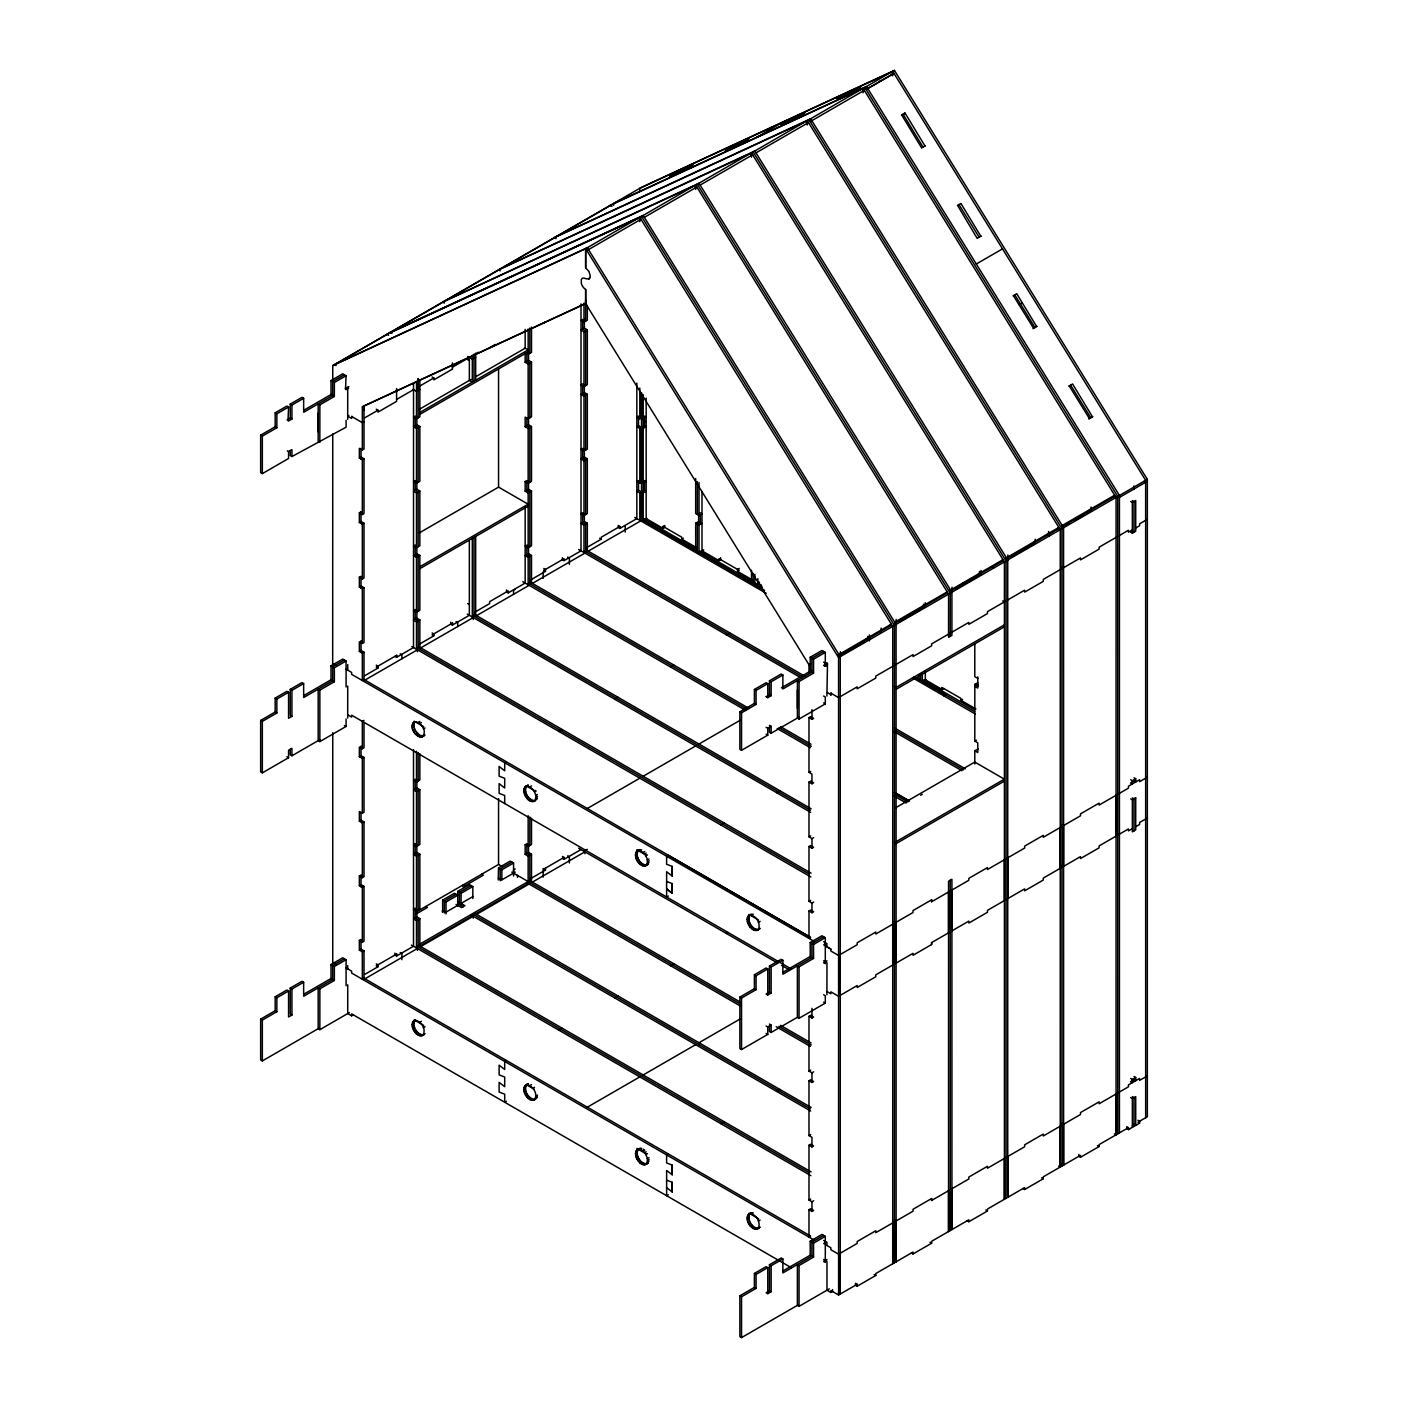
<?xml version="1.0" encoding="UTF-8"?>
<svg xmlns="http://www.w3.org/2000/svg" width="1408" height="1408" viewBox="0 0 1408 1408"><rect width="100%" height="100%" fill="white"/><g stroke="black" fill="none" stroke-linecap="round" stroke-linejoin="round"><path stroke-width="1.5" d="M318.173 431.816L318.173 403.885L319.845 404.853L334.347 396.475L334.347 382.518L346.086 375.742L345.523 389.382M332.746 380.336L332.746 365.605L641.52 187.334L894.432 70.4L1147.344 479.371L1147.344 1116.755L1139.618 1121.208L1137.946 1120.24M362.331 653.136L362.331 680.522L364.003 679.571L364.003 652.168L362.331 653.136L359.357 651.411L359.357 641.749L362.331 643.456L364.003 642.488L364.003 587.699L362.331 588.667L359.357 586.942L359.357 577.28L362.331 578.987L364.003 578.019L364.003 523.23L362.331 524.198L359.357 522.474L359.357 512.811L362.331 514.518L364.003 513.55L364.003 458.762L362.331 459.73L359.357 458.005L359.357 448.342L362.331 450.05L364.003 449.082L364.003 405.891L585.394 303.53M418.158 417.824L418.158 378.576L418.194 390.403M419.848 379.579L419.848 416.856L416.486 418.792L413.512 417.067L415.184 416.099M474.003 381.181L474.021 354.235M475.675 380.213L475.675 353.267M498.555 864.23L498.555 798.67M513.55 873.136L513.55 869.898L515.222 868.947M531.502 327.096L531.502 352.387L528.158 354.323L525.166 352.598L525.166 362.278L528.158 363.986L531.502 362.067L531.502 416.856L528.158 418.792L525.166 417.067L525.166 426.747L528.158 428.454L531.502 426.536L531.502 481.325L528.158 483.261L525.166 481.536L525.166 491.216L528.158 492.923L531.502 490.987L531.502 545.794L528.158 547.73L525.166 546.005M808.984 672.619L808.984 664.734L585.658 303.6L585.658 300.062M362.331 450.05L362.331 406.859L585.658 303.6L585.658 289.432A6.582 3.802 60 0 1 581.328 283.536L581.328 279.576A6.582 3.802 60 0 1 585.658 278.678L588.949 279.013L590.304 276.003L588.949 271.41L585.658 267.942L585.658 248.67L638.686 217.923L639.795 220M585.658 267.942L585.658 248.67L332.746 365.605M587.33 305.395L587.33 320.162L583.986 322.098L581.011 320.373L582.683 319.405L582.683 329.067L585.658 330.792L585.658 385.598M641.52 392.603L641.52 519.341L641.52 491.955M757.838 578.688L757.838 583.07L761.587 585.235M797.386 708.488L797.386 680.557L799.058 681.525L813.56 673.147L813.56 659.19L825.299 652.414L825.299 666.389L824.173 665.738M838.57 1293.072L840.242 1294.04L840.242 1253.226M840.242 995.35L840.242 954.518M857.173 1286.208L857.173 1284.272L855.501 1283.304L855.501 1285.24L857.173 1286.208L875.794 1275.454L875.794 1273.518L913.018 1252.029L913.018 1253.965L931.621 1243.229L931.621 1241.293L968.845 1219.803L968.845 1221.739L987.448 1210.986L987.448 1209.05L1024.672 1187.56L1024.672 1189.496L1043.275 1178.76L1043.275 1176.824L1080.499 1155.334L1080.499 1157.27L1099.12 1146.517L1099.12 1144.598L1128.459 1127.65L1128.459 1129.586L1126.77 1128.618L1126.77 1126.682L1128.459 1127.65M892.725 1222.918L892.725 1263.75L892.742 626.349L639.83 217.378L386.918 334.312L388.59 335.28M892.725 965.043L892.725 924.211M1147.344 1075.923L1139.618 1080.376L1139.618 1078.44L1128.459 1084.882L1128.459 1086.818L1099.12 1103.766L1099.12 1101.83L1080.499 1112.566L1080.499 1114.502L1043.275 1135.992L1043.275 1134.056L1024.672 1144.81L1024.672 1146.746L987.448 1168.235L987.448 1166.299L968.845 1177.035L968.845 1178.971L931.621 1200.461L931.621 1198.525L913.018 1209.278L913.018 1211.214L875.794 1232.686L875.794 1230.768L857.173 1241.504L857.173 1243.44L838.605 1254.176L830.843 1249.723L830.878 1247.77L825.299 1244.549M826.901 991.496L830.878 993.766L830.878 991.83L838.605 996.301L857.173 985.565L857.173 987.501L875.794 976.765L875.794 974.829L913.018 953.339L913.018 955.275L931.621 944.522L931.621 942.586L968.845 921.096L968.845 923.032L987.448 912.296L987.448 910.36L1024.672 888.87L1024.672 890.806L1043.275 880.053L1043.275 878.117L1080.499 856.627L1080.499 858.563L1099.12 847.827L1099.12 845.891L1128.459 828.942L1128.459 830.878L1132.366 828.626M1147.344 777.216L1139.618 781.669L1139.618 779.733L1128.459 786.192L1128.459 788.128L1099.12 805.059L1099.12 803.123L1080.499 813.877L1080.499 815.795L1043.275 837.285L1043.275 835.366L1024.672 846.102L1024.672 848.038L987.448 869.528L987.448 867.592L968.845 878.328L968.845 880.264L931.621 901.754L931.621 899.818L913.018 910.571L913.018 912.507L875.794 933.997L875.794 932.061L857.173 942.797L857.173 944.733L838.605 955.469L830.843 951.016L830.878 949.08L825.299 945.859M948.552 1190.675L948.552 1231.507L948.552 881.232L951.914 879.296L951.931 1229.571L951.914 1188.757M948.552 932.818L948.552 891.986M951.914 930.882L951.914 890.05M1004.379 1199.282L1004.379 1158.45M1004.379 900.574L1004.379 859.742M1007.741 1156.514L1007.741 1197.346L1007.741 559.962L754.829 150.99L500.245 268.893M1007.741 857.806L1007.741 898.638L1006.069 899.606M1058.552 1166.088L1060.224 1167.038L1060.224 1126.224M1060.224 868.349L1060.224 827.517M1061.896 867.381L1063.568 866.413L1063.568 825.581L1061.896 824.613M1078.827 1154.366L1078.827 1156.302L1080.499 1157.27M1114.379 1133.845L1116.051 1134.813L1116.051 1093.981M1116.051 836.106L1116.051 795.274M1134.038 489.509L1134.038 485.954M412.122 725.93C413.741 715.968 425.55 726.686 424.213 732.917C422.594 742.861 410.784 732.16 412.122 725.93L413.794 724.962L414.603 721.934L412.931 722.902M421.186 1035.918L424.125 1034.563C416.539 1040.125 406.947 1023.528 415.571 1019.744L412.931 1021.61M422.858 1034.95C416.733 1034.299 412.104 1026.274 414.603 1020.642M532.858 801.68L535.779 800.325C527.683 806.238 517.915 787.389 528.475 785.118L525.554 786.474M534.53 800.712C528.229 800.166 522.614 790.557 527.226 785.506M534.107 801.293C538.718 796.242 533.104 786.632 526.803 786.086M532.858 1100.387L535.779 1099.032C527.683 1104.946 517.915 1086.078 528.475 1083.826L525.554 1085.181M534.53 1099.419C528.229 1098.874 522.614 1089.264 527.226 1084.213M534.107 1100C538.718 1094.949 533.104 1085.339 526.803 1084.794M645.762 865.762L648.402 863.896C640.658 872.397 628.901 852.051 640.147 849.587L637.208 850.942M647.434 864.794C640.57 866.448 634.022 855.096 638.88 849.974M646.73 864.864C649.229 859.232 644.6 851.206 638.458 850.555M645.762 1164.469L648.402 1162.603C639.901 1171.808 628.373 1148.013 641.59 1148.435L637.208 1149.65M647.434 1163.501C640.57 1165.138 634.022 1153.803 638.88 1148.682M646.73 1163.571C649.123 1158.221 645.11 1151.41 639.918 1149.403M757.451 930.213L760.091 928.347C752.858 936.373 741.4 918.491 750.57 914.426L747.947 916.291M759.123 929.245C752.453 930.706 746.926 921.043 749.619 915.323M757.451 1228.92L760.091 1227.054C752.858 1235.08 741.4 1217.181 750.57 1213.133L747.947 1214.981M759.123 1227.952C752.453 1229.413 746.926 1219.75 749.619 1214.03M422.435 1035.531C427.293 1030.41 420.746 1019.058 413.882 1020.712M536.747 799.427L537.346 798.107L535.674 799.058M536.747 1098.134L537.346 1096.797L535.674 1097.765M758.419 929.315C761.094 923.595 755.586 913.933 748.898 915.394M758.419 1228.022C761.094 1222.302 755.586 1212.622 748.898 1214.101M588.949 279.013L589.987 277.781M639.883 220.053L640.992 219.261L587.294 250.325L586.168 248.23M807.365 123.341L808.491 122.566L755.99 152.874M809.494 119.293L810.621 121.387L811.818 120.63M863.192 91.115L864.318 90.323L810.621 121.387M867.75 88.528L866.624 89.32L893.974 73.392L866.378 89.179M901.454 115.28L905.045 113.098L925.003 146.01M903.126 114.312L923.05 147.171M903.918 113.89L905.098 113.15L901.754 115.086L921.642 147.946M958.971 204.6L979.158 237.248M960.643 203.632L957.51 205.304L977.205 238.41M980.83 236.28L960.872 203.386M1013.126 295.838L1016.752 293.709L1036.658 326.568M1014.798 294.87L1034.986 327.536M1033.032 328.698L1036.957 326.357M1068.954 386.126L1072.579 383.997L1092.485 416.838M1070.626 385.158L1090.813 417.806M1088.859 418.968L1092.784 416.645M890.243 624.906L891.37 624.114L837.742 655.23M946.07 592.68L947.197 591.888L894.696 622.195M950.523 589.97L949.397 590.762L1003.024 559.645L1001.915 560.437M1057.742 528.211L1058.851 527.419L1005.242 558.518M1113.57 495.968L1114.696 495.194L1062.178 525.501M1118.304 496.285L1119.43 495.493L866.518 86.522L613.589 203.456L613.589 205.392M1144.546 481.131L1145.654 480.339L892.742 71.368L639.83 188.302L639.83 190.238M347.688 416.134L351.63 418.422L351.912 416.31M335.808 363.986L388.309 333.678M391.635 331.76L444.136 301.453M447.462 299.534L499.963 269.21M503.29 267.291L555.808 236.984M559.134 235.066L611.635 204.741M739.869 143.563L743.213 141.627M288.57 407.018L276.848 413.776L276.848 427.75L275.176 426.782L275.176 412.808L286.898 406.05L288.57 407.018L288.024 420.658M303.653 398.306L291.931 405.082L291.931 419.038L290.242 418.07L290.242 404.114L301.981 397.338L303.653 398.306L303.653 412.28L333.256 395.173M334.347 396.475L331.003 394.539L331.003 380.582L342.725 373.806L346.086 375.742M344.397 374.774L332.675 381.55L332.675 395.507M756.73 137.28L782.971 122.126M858 90.904L857.155 89.338L860.499 87.402M857.19 89.338L860.534 87.402L836.95 98.666L858.827 88.37M290.242 450.419L290.242 455.576L291.931 456.544L291.931 449.662L288.57 451.598L288.57 458.48L262.328 473.634L260.656 472.666L260.656 435.16L275.757 426.448M287.074 419.901L290.858 417.736M303.794 410.256L332.358 393.765M863.157 92.734L863.157 88.458L891.493 71.949L892.619 74.043M894.432 70.4L892.742 71.368L892.742 75.768L891.07 74.8M260.656 435.16L262.328 436.128L276.848 427.75M288.57 420.974L291.931 419.038M345.242 388.256L348.322 387.13M348.85 386.725L347.723 387.358L347.688 419.355M879.454 81.435L881.126 80.467M346.086 389.717L348.586 388.256M644.318 217.342L696.819 187.018L695.71 187.81L694.514 185.68L639.83 217.378L639.83 221.672M700.146 185.099L752.664 154.792L751.538 155.584L750.341 153.454L695.675 185.152L442.763 302.086L444.435 303.054M362.331 406.859L364.003 405.891L364.003 409.851M347.723 416.152L348.85 415.518M291.931 456.544L346.086 427.205L346.086 420.341M364.795 417.806L377.995 410.186L377.96 412.122L396.598 401.368L396.598 388.608M396.581 399.45L413.53 389.664M418.739 386.654L433.822 377.942L432.115 376.992M452.408 367.224L469.374 357.421L469.339 380.424L472.314 382.149L472.349 355.203M474.584 354.411L478.35 352.246M452.426 369.142L433.805 379.896L433.822 377.942M489.632 347.67L495.229 344.432M364.003 421.696L362.331 422.664L351.63 416.486M419.848 389.453L416.486 391.389L412.931 389.33M475.675 357.227L472.349 359.146L467.667 356.47M543.118 323.277L544.79 322.309M418.757 409.64L471.011 379.474M475.763 376.728L525.166 348.198L525.166 329.384M528.158 351.859L419.848 414.392L419.848 412.456L528.158 349.923L524.462 347.776M359.357 458.005L361.029 457.037L364.003 458.762M416.856 417.067L416.856 424.811L413.512 426.747L416.486 428.454L416.486 483.261L413.512 481.536L415.184 480.568L415.184 490.248L418.158 491.955L418.158 546.762M525.166 362.278L528.528 360.342L531.502 362.067M416.486 428.454L419.848 426.518L416.856 424.811M587.33 329.824L584.355 328.099L581.011 330.035L583.986 331.76L587.33 329.824L587.33 384.63L583.986 386.566L581.011 384.842L582.683 383.874M921.87 147.682L925.285 145.798M359.357 512.811L361.029 511.843M416.486 483.261L419.848 481.325L419.848 426.518M359.357 522.474L361.029 521.506L364.003 523.23M416.856 489.28L413.512 491.216L416.486 492.923L419.848 490.987L416.856 489.28L416.856 481.536M525.166 426.747L528.528 424.811L531.502 426.536M587.33 394.293L584.355 392.568L581.011 394.504L583.986 396.229L587.33 394.293L587.33 449.099L583.986 451.018L581.011 449.31L582.683 448.342M418.757 533.21L498.555 487.133L528.158 504.205L419.848 566.738M359.357 577.28L361.029 576.312L361.029 588.245M525.166 481.536L526.856 480.568L526.856 490.248L529.83 491.955L529.83 546.762M418.158 611.23L418.158 556.424L415.184 554.717L415.184 545.037L413.512 546.005L416.486 547.73L419.848 545.794L419.848 490.987M638.51 425.779L638.51 416.099L636.838 417.067L639.813 418.792L641.485 417.824L643.192 418.774L646.166 417.05L644.494 416.099L644.494 425.762L646.166 426.73L643.192 428.454L638.51 425.779L636.838 426.747L639.813 428.454L644.494 425.762M359.357 586.942L361.029 585.974L364.003 587.699M416.856 553.749L413.512 555.685L416.486 557.392L419.848 555.456L416.856 553.749L416.856 547.941M525.166 491.216L528.528 489.28L531.502 490.987M587.33 458.762L584.355 457.037L581.011 458.973L583.986 460.698L587.33 458.762L587.33 513.568L583.986 515.486L581.011 513.779L582.683 512.811L582.683 522.474L585.658 524.198L585.658 551.602M977.715 237.97L981.112 236.086M419.848 568.674L528.158 506.141M976.272 264.018L1002.514 248.864M418.158 648.296L418.158 620.893L415.184 619.186L415.184 609.506L413.512 610.474L416.486 612.198L419.848 610.262L419.848 555.456M638.51 490.248L638.51 480.568L636.838 481.536L639.813 483.261L641.485 482.293L643.192 483.243L646.166 481.518L644.494 480.55L644.494 490.23L646.166 491.198L643.192 492.923L638.51 490.248L636.838 491.216L639.813 492.923L644.494 490.23M290.242 749.25L290.242 754.811L291.931 755.779L291.931 748.37L288.57 750.306L288.57 757.715L262.328 772.869L260.656 771.901L260.656 720.438L275.176 712.043L275.176 698.086L286.898 691.31L288.57 692.278L288.57 718.274L291.931 716.355L291.931 690.342L303.653 683.584L303.653 697.541L332.675 680.786L332.746 433.981M291.931 716.355L290.242 715.387L290.242 689.374L301.981 682.616L303.653 683.584M346.086 719.03L346.086 726.44L319.845 741.594L318.173 740.626L318.173 689.163L319.845 690.131L334.347 681.754L331.003 679.818L331.003 665.843L342.725 659.085L346.086 661.021L346.086 687.016M275.176 698.086L276.848 699.054L288.57 692.278M332.675 666.811L344.397 660.053M359.357 651.411L361.029 650.443L364.003 652.168M334.347 681.754L334.347 667.779L346.086 661.021M416.486 621.861L419.848 619.925L416.856 618.218L413.512 620.154L416.486 621.861L416.486 649.264L419.848 647.328L419.848 619.925M528.158 557.392L531.502 555.456L531.502 582.859L528.158 584.795L528.158 557.392L525.166 555.685L528.528 553.749L531.502 555.456M583.986 525.166L587.33 523.23L587.33 550.634L583.986 552.57L583.986 525.166L581.011 523.442L584.355 521.506L587.33 523.23M303.794 695.534L331.003 679.818M260.656 720.438L262.328 721.389L276.848 713.011L276.848 699.054M396.845 655.23L376.235 667.146L377.96 668.061L377.96 666.125L376.288 665.157M452.672 623.005L432.062 634.902L433.805 635.835L433.805 633.899L432.115 632.931M543.717 570.434L564.062 558.694L564.062 560.613L562.39 559.662L562.39 557.726M619.907 526.451L618.218 525.483L618.218 527.419L619.907 528.387L619.907 526.451L601.286 537.205L601.286 539.141L586.238 547.818M364.795 675.664L377.96 668.061M394.909 656.357L396.581 657.325L413.512 647.539L413.53 383.205M418.739 644.53L433.805 635.835M450.736 622.195L450.736 624.114L452.408 625.082L469.339 615.314L469.339 541.042M474.584 612.286L489.632 603.592L489.632 601.674L508.235 590.92L508.235 592.856L506.563 591.888L506.563 589.952M508.235 592.856L525.166 583.07L525.166 506.616M530.411 580.061L545.459 571.366L545.459 569.43L543.787 568.462M564.062 560.613L581.011 550.845L581.011 303.899M619.907 528.387L636.838 518.619L636.838 383.117M515.222 589.371L513.55 590.339L513.55 594.44M643.192 518.373L639.813 520.326L639.813 492.923M364.936 680.099L417.419 649.81L417.419 651.728M420.763 647.874L473.246 617.566L473.246 619.502M476.608 615.63L529.091 585.341M532.435 583.405L584.918 553.098M588.262 551.162L640.746 520.872M646.765 518.25L643.192 520.309L643.192 492.923M1019.022 304.726L1022.366 302.79M663.098 528.37L663.098 526.434L664.787 525.466L664.787 527.402L663.098 528.37L646.166 518.602L646.166 398.112M695.675 478.474L695.675 513.55L699.019 515.486L701.994 513.762L700.322 512.794M291.931 755.779L320.038 739.552M695.675 523.213L698.65 521.488L701.994 523.424L699.019 525.149L695.675 523.213L695.675 550.616M364.003 720.386L362.331 721.354L362.331 748.757L364.003 747.789L364.003 722.498M663.098 526.434L681.718 537.187L681.718 539.123L683.39 538.155M703.683 549.859L699.019 552.552L699.019 525.149M412.333 724.24L414.005 723.272M418.158 722.427L419.848 721.459M362.331 748.757L359.357 747.032L359.357 756.712L361.029 755.744L364.003 757.469L364.003 812.258L362.331 813.226L359.357 811.501L359.357 821.181L362.331 822.906L364.003 821.938L364.003 876.726L362.331 877.694L359.357 875.97L359.357 885.65L362.331 887.357L364.003 886.406L364.003 941.195L362.331 942.163L359.357 940.438L359.357 950.118L362.331 951.826L364.003 950.858L364.003 978.261L362.331 979.229L362.331 951.826M412.333 727.848L414.005 726.88L413.794 724.962M419.725 723.571L421.414 722.603M359.357 756.712L362.331 758.437L364.003 757.469M412.931 729.89L414.603 728.922L414.005 726.88M413.882 731.896L415.571 730.928L419.848 735.434L424.125 735.856L422.435 736.824M415.149 733.726L416.821 732.758M423.403 728.957L425.075 727.989M701.994 491.674L701.994 550.827L718.942 560.613L720.614 559.645L720.614 557.709M416.61 735.258L418.282 734.29M418.158 736.402L419.848 735.434M419.725 737.07L421.414 736.102M421.186 737.211L422.858 736.243M423.403 735.926L425.075 734.976M739.218 568.445L737.546 569.413L737.546 571.349L752.594 580.043M737.546 571.349L739.218 570.381L718.942 558.677L718.942 560.613M415.184 779.275L413.512 780.243L416.486 781.968L419.848 780.032L419.848 753.72M759.51 582.102L754.846 584.778L754.846 574.235M359.357 821.181L361.029 820.213L364.003 821.938M416.856 787.97L413.512 789.906L416.486 791.63L419.848 789.694L416.856 787.97L416.856 780.243M506.387 761.763L504.698 762.731L504.698 770.792L499.118 766.48L499.118 776.16L504.698 778.307L504.698 787.97L499.118 783.675L499.118 793.355L504.698 795.502L504.698 803.563M558.853 731.456L562.214 729.52M614.698 699.23L618.042 697.294M670.525 666.987L673.869 665.051M726.352 634.762L729.696 632.826M359.357 875.97L361.029 875.002L361.029 886.952M418.158 909.938L418.158 855.131L415.184 853.406L415.184 843.744L413.512 844.712L416.486 846.437L419.848 844.501L419.848 789.694M524.586 787.371L526.258 786.403M523.987 788.709L525.659 787.741M523.776 790.398L525.448 789.43M529.83 786.896L531.502 785.928M359.357 885.65L361.029 884.682L364.003 886.406M416.856 852.438L413.512 854.374L416.486 856.099L419.848 854.163L416.856 852.438L416.856 844.712M523.987 792.317L525.659 791.349M524.586 794.358L526.258 793.39M525.554 796.347L527.226 795.379M534.107 791.419L535.779 790.451M526.803 798.195L528.475 797.227M528.264 799.726L529.936 798.758M535.674 795.45L537.346 794.482M529.83 800.87L531.502 799.902M535.885 797.386L537.557 796.418M531.397 801.539L533.069 800.571M767.782 683.672L756.061 690.448L756.061 704.422L754.389 703.454L754.389 689.48L766.11 682.722L767.782 683.672L767.782 697.646L766.11 696.678M782.866 674.978L771.144 681.754L771.144 695.71L769.454 694.742L769.454 680.786L781.194 674.01L782.866 674.978L782.866 688.952L812.469 671.845M813.56 673.147L810.216 671.211L810.216 657.254L821.938 650.478L825.299 652.414M823.61 651.446L811.888 658.222L811.888 672.179M808.984 664.734L810.656 663.766M769.454 727.091L769.454 732.248L771.144 733.216L771.144 726.334L767.782 728.27L767.782 735.152L741.541 750.306L739.869 749.338L739.869 711.832L754.97 703.12M766.286 696.573L770.07 694.408M781.387 687.861L811.571 670.437M739.869 711.832L741.541 712.8L756.061 704.422M767.782 697.646L771.144 695.71M823.61 665.421L827.57 663.133M840.77 655.512L844.554 653.33M845.944 652.52L864.09 642.048M899.272 621.738L923.806 607.57M955.803 589.107L980.056 575.098M1011.402 557.005L1035.109 543.312M1065.31 525.87L1069.27 523.582M1074.586 520.52L1083.861 515.17M1087.416 513.11L1091.288 510.875M826.901 696.027L827.499 663.714M992.781 568.286L993.89 567.635M1048.608 536.061L1049.734 535.41M857.173 1284.272L838.605 1294.99L838.57 657.642L1147.344 479.371M825.299 666.389L826.971 665.421M1119.43 497.429L1145.654 482.275L1143.982 481.307M587.33 808.491L639.813 778.202M643.157 776.266L695.64 745.958M699.002 744.022L740.221 720.227M359.357 940.438L361.029 939.47L361.029 950.33M416.486 920.568L413.512 918.843L416.856 916.907L419.848 918.632L416.486 920.568L416.486 947.971L531.502 881.566L531.502 854.163L528.158 856.099L525.166 854.374L525.166 844.712L526.856 843.744L526.856 853.406L529.83 855.131L529.83 882.534M418.158 947.003L418.158 919.6L415.184 917.875L415.184 908.213L413.512 909.181L416.486 910.888L419.848 908.97L419.848 854.163M525.166 844.712L528.158 846.437L531.502 844.501L531.502 818.189M416.486 911.856L498.555 864.477L501.882 866.395M416.31 913.898L427.469 907.456L425.797 906.488M319.106 1028.157L262.328 1060.928L260.656 1059.96L260.656 1019.128L275.176 1010.75L275.176 996.776L286.898 990.018L288.57 990.986L288.57 1016.981L291.931 1015.045L291.931 989.05L303.653 982.274L303.653 996.248L332.675 979.493L334.347 980.443L334.347 966.486L346.086 959.71L346.086 985.723M291.931 1015.045L290.242 1014.077L290.242 988.082L301.981 981.306L303.653 982.274M303.794 994.224L331.003 978.525L331.003 964.55L342.725 957.774L346.086 959.71M442.658 900.082L454.397 893.306L457.741 895.242L446.019 902.018L442.658 900.082L442.658 912.05M457.741 906.083L457.741 891.387L469.462 884.611L472.824 886.547L472.824 898.515M498.291 880L498.502 867.856L510.224 861.08L513.568 863.016L513.568 876.022M1132.366 533.157L1132.349 502.48L1135.71 500.544L1135.71 531.221L1132.366 533.157L1130.677 532.171L1132.366 531.203L1134.038 532.171L1134.038 501.547L1132.366 500.579M275.176 996.776L276.848 997.744L288.57 990.986M344.397 958.742L332.675 965.518L331.003 964.55M359.357 950.118L361.029 949.15L364.003 950.858M456.069 894.274L444.347 901.05L444.347 913.018M471.134 885.579L459.413 892.355L459.413 903.179M511.896 862.048L500.174 868.824L500.174 880.792M525.166 854.374L528.528 852.438L531.502 854.163M461.067 905.362L461.085 893.306L472.824 886.547M498.502 867.856L501.846 869.774L513.568 863.016M457.706 905.362L445.808 912.243L442.446 910.307L442.446 912.243M461.067 903.426L472.965 896.544M515.222 872.168L501.635 880L498.291 878.064M827.499 692.507L831.125 694.918M260.656 1019.128L262.328 1020.096L276.848 1011.718L276.848 997.744M830.843 695.077L831.125 692.982M349.395 1012.598L319.845 1029.67L318.173 1028.702L318.173 987.87L319.845 988.838L334.347 980.443M771.144 733.216L799.251 716.989M797.386 689.85L797.386 718.062L799.058 719.03L825.299 703.877L825.299 696.995L823.61 696.045M1147.344 519.341L1139.618 523.811L1139.618 525.73L1135.71 528M396.845 953.938L376.235 965.835L377.96 966.768L377.96 964.832L376.288 963.864M543.717 869.141L564.062 857.384L564.062 859.32L562.39 858.352M1132.366 529.918L1128.442 532.189L1128.459 530.253L1099.12 547.184L1099.12 549.12L1080.499 559.874L1080.499 557.938L1043.275 579.427L1043.275 581.363L1024.672 592.099L1024.672 590.163L987.448 611.653L987.448 613.589L968.845 624.325L968.845 622.406L931.621 643.896L931.621 645.814L913.018 656.568L913.018 654.632L875.794 676.122L875.794 678.058L857.173 688.794L857.173 686.858L838.57 697.611L830.843 693.158M808.984 717.587L810.656 716.637L813.63 718.344L811.958 719.312L808.984 717.587L808.984 772.394L811.958 774.118L811.958 783.781L813.63 782.813L810.656 781.088L808.984 782.056L808.984 836.862L811.958 838.587L813.63 837.619M364.795 974.371L377.96 966.768M394.909 953.128L394.909 955.064L396.581 956.032L413.512 946.246L413.512 749.566M530.411 878.75L545.459 870.074L545.459 868.138M564.062 859.32L581.011 849.552M419.848 944.099L528.158 881.566L511.861 872.168M583.986 851.259L587.33 849.323M364.936 978.806L417.419 948.499L417.419 950.435M420.763 946.563L473.246 916.274L473.246 918.21M476.608 914.338L529.091 884.03M532.435 882.094L584.918 851.805L584.918 853.741M1004.379 624.87L896.069 687.403L894.397 686.435M896.069 689.339L1004.379 626.806M925.918 679.43L922.346 681.49L922.346 673.059M347.723 984.773L347.723 1013.566L351.63 1015.819L353.302 1014.851M636.258 851.84L637.93 850.872M635.642 853.178L637.314 852.21M639.918 850.696L641.59 849.728M635.448 854.867L637.12 853.899M635.642 856.786L637.314 855.818M643.051 852.509L644.723 851.541M636.258 858.827L637.93 857.859M644.512 854.058L646.184 853.09M637.208 860.816L638.88 859.848M645.762 855.888L647.434 854.92M638.458 862.646L640.147 861.696M639.918 864.195L641.59 863.227M647.328 859.918L649 858.95M925.32 671L925.32 679.765L942.251 689.533L943.941 688.582M641.485 865.339L643.157 864.371M647.539 861.837L649.211 860.869M643.051 866.008L644.723 865.04M647.328 863.526L649 862.558M644.512 866.149L646.184 865.181M808.984 772.394L810.656 771.426M720.773 824.93L724.152 822.994M776.6 792.704L779.979 790.75M944.099 696.01L945.789 695.024L915.288 677.442M974.794 764.016L974.794 750.798L977.768 752.523L977.768 742.843L974.794 741.136L974.829 684.376L977.803 682.669M978.155 684.394L974.794 686.33L977.768 688.054L977.803 676.861M941.987 687.456L960.872 698.35L960.872 700.286L962.544 699.318M412.333 1022.947L414.005 1021.979M412.122 1024.619L413.794 1023.669M412.333 1026.555L414.005 1025.587M419.725 1022.278L421.414 1021.31M412.931 1028.579L414.603 1027.629M413.882 1030.586L415.571 1029.618M415.149 1032.416L416.821 1031.448M423.403 1027.646L425.075 1026.678M416.61 1033.965L418.282 1032.997M418.158 1035.109L419.848 1034.141M419.725 1035.778L421.414 1034.81M423.403 1034.634L425.075 1033.666M668.307 896.051L666.618 897.037L666.635 871.763L672.214 876.058L672.214 866.395L666.618 864.266L666.635 856.187L668.307 855.219L810.04 937.042M808.984 836.862L810.656 835.894M974.794 741.136L976.466 740.168M808.984 846.525L810.656 845.557L813.63 847.282L811.958 848.25L808.984 846.525L808.984 901.331L811.958 903.056L813.63 902.088M974.794 750.798L978.155 748.862M894.995 808.157L974.794 762.08L1004.379 779.17L896.069 841.702M920.638 795.274L922.31 794.306M750.147 915.006L751.837 914.038M747.331 917.629L749.003 916.661M751.608 915.147L753.28 914.179M747.138 919.318L748.81 918.35M747.331 921.237L749.003 920.269M506.387 1060.453L504.698 1061.421L504.698 1069.482L499.118 1065.187L499.118 1074.85L504.698 1077.014L504.698 1086.677L499.118 1082.382L499.118 1092.045L504.698 1094.192L504.698 1102.253L506.387 1101.285M558.853 1030.163L562.214 1028.227M614.698 997.92L618.042 996.002M670.525 965.694L673.869 963.758M726.352 933.469L728.024 932.501M747.947 923.278L749.619 922.31M748.898 925.267L750.57 924.299M750.147 927.098L751.837 926.147M758.419 922.328L760.091 921.36M1004.379 781.106L896.069 843.638L894.397 842.67M751.608 928.646L753.28 927.678M753.174 929.79L754.846 928.822M754.741 930.459L756.413 929.491M756.202 930.6L757.874 929.632M808.984 901.331L810.656 900.363M808.984 910.994L810.656 910.026L813.63 911.75L811.958 912.718L808.984 910.994L808.984 938.397L810.656 937.429M524.586 1086.078L526.258 1085.11M523.987 1087.398L525.659 1086.448M523.776 1089.088L525.448 1088.12M529.83 1085.603L531.502 1084.635M523.987 1091.024L525.659 1090.056M524.586 1093.048L526.258 1092.08M532.858 1088.278L534.53 1087.31M525.554 1095.054L527.226 1094.086M526.803 1096.885L528.475 1095.917M528.264 1098.434L529.936 1097.466M529.83 1099.578L531.502 1098.61M535.885 1096.075L537.557 1095.107M531.397 1100.229L533.069 1099.278M769.454 1025.922L769.454 1031.483L771.144 1032.451L771.144 1025.042L767.782 1026.978L767.782 1034.387L741.541 1049.541L739.869 1048.573L739.869 997.093L754.389 988.715L754.389 974.758L766.11 967.982L767.782 968.95L767.782 994.946L766.11 993.978L769.454 992.059L771.144 993.027L771.144 967.014L782.866 960.256L782.866 974.213L811.888 957.458L813.56 958.426L813.56 944.451L810.216 942.515L821.938 935.757L825.299 937.675L825.299 963.688L823.61 962.72L826.971 960.784M769.454 992.059L769.454 966.046L781.194 959.288L782.866 960.256M754.389 974.758L756.061 975.726L767.782 968.95M823.61 936.725L811.888 943.483L811.888 957.458L810.216 956.49L810.216 942.515M813.56 944.451L825.299 937.675M823.645 944.926L825.317 943.958M783.006 972.206L810.216 956.49M739.869 997.093L741.541 998.061L756.061 989.683L756.061 975.726M771.144 1032.451L797.386 1017.298L797.386 965.835L799.058 966.803L813.56 958.426M1130.694 779.733L1132.366 780.701L1135.71 778.765L1135.71 782.003L1134.038 781.035M1134.214 780.93L1130.501 783.077L1132.366 783.922L1132.366 780.701M767.782 994.946L771.144 993.027M587.33 1107.198L639.813 1076.891M643.157 1074.973L695.64 1044.666M740.221 1018.917L699.002 1042.73L699.002 1044.666M1132.366 799.832L1135.71 797.896L1135.71 829.91L1132.366 831.846L1132.366 799.832L1130.694 798.864M1134.038 830.878L1134.038 798.864L1135.71 797.896M797.386 1017.298L799.058 1018.266L825.299 1003.112L825.299 995.702L823.61 994.734M1147.344 818.048L1139.618 822.501L1139.618 824.437L1135.71 826.69M808.984 1016.294L810.656 1015.326L813.63 1017.051L811.958 1018.019L808.984 1016.294L808.984 1071.101L811.958 1072.808L813.63 1071.84M636.258 1150.53L637.93 1149.579M638.458 1149.262L640.147 1148.294M635.642 1151.867L637.314 1150.899M635.448 1153.557L637.12 1152.589M635.642 1155.493L637.314 1154.525M643.051 1151.216L644.723 1150.248L643.157 1149.104M636.258 1157.517L637.93 1156.549M644.512 1152.747L646.184 1151.779M637.208 1159.523L638.88 1158.555M645.762 1154.578L647.434 1153.61M638.458 1161.354L640.147 1160.386M639.918 1162.902L641.59 1161.934M647.328 1158.626L649 1157.658M641.485 1164.046L643.157 1163.078M647.539 1160.544L649.211 1159.576M643.051 1164.698L644.723 1163.73M647.328 1162.234L649 1161.266M644.512 1164.856L646.184 1163.888M808.984 1071.101L810.656 1070.133M666.618 1154.912L668.307 1153.926M720.773 1123.637L724.152 1121.683M776.6 1091.411L779.979 1089.458M808.984 1080.763L810.656 1079.795L813.63 1081.52L811.958 1082.488L808.984 1080.763L808.984 1135.57L811.958 1137.277L811.958 1146.957L813.63 1145.989L810.656 1144.264L808.984 1145.232L808.984 1200.038L811.958 1201.746L813.63 1200.778M668.307 1194.758L666.618 1195.726L666.635 1170.47L672.214 1174.765L672.214 1165.102L666.618 1162.955L666.635 1154.894M808.984 1135.57L810.656 1134.602M750.147 1213.714L751.837 1212.746M747.331 1216.318L749.003 1215.35M751.608 1213.854L753.28 1212.886M747.138 1218.008L748.81 1217.04M747.331 1219.944L749.003 1218.976M747.947 1221.968L749.619 1221M748.898 1223.974L750.57 1223.006M750.147 1225.805L751.837 1224.837M758.419 1221.035L760.091 1220.067M751.608 1227.354L753.28 1226.386M753.174 1228.498L754.846 1227.53M754.741 1229.149L756.413 1228.181M756.202 1229.307L757.874 1228.339M808.984 1200.038L810.656 1199.07M808.984 1209.701L810.656 1208.733L813.63 1210.458L811.958 1211.426L808.984 1209.701L808.984 1237.104L810.656 1236.136M798.318 1304.829L741.541 1337.6L739.869 1336.632L739.869 1295.8L754.389 1287.422L754.389 1273.448L766.11 1266.69L767.782 1267.658L767.782 1293.653L766.11 1292.685L769.454 1290.749L771.144 1291.717L771.144 1265.722L782.866 1258.946L782.866 1272.92L811.888 1256.165L813.56 1257.115L813.56 1243.158L825.299 1236.382L825.299 1262.395L823.61 1261.427L826.971 1259.491M769.454 1290.749L769.454 1264.754L781.194 1257.978L782.866 1258.946M783.006 1270.896L810.216 1255.197L810.216 1241.222L821.938 1234.446L825.299 1236.382M754.389 1273.448L756.061 1274.416L767.782 1267.658M823.61 1235.414L811.888 1242.19L810.216 1241.222M823.645 1243.634L825.317 1242.666M739.869 1295.8L741.541 1296.768L756.061 1288.39L756.061 1274.416M829.33 1288.848L799.058 1306.325L797.386 1305.374L797.386 1264.542L799.058 1265.51L813.56 1257.115M1130.694 1078.44L1132.366 1079.408L1135.71 1077.472L1135.71 1080.693L1134.038 1079.725M1134.214 1079.619L1130.501 1081.766L1132.366 1082.629L1132.366 1079.408M767.782 1293.653L771.144 1291.717M1130.677 1097.571L1132.366 1098.539L1135.71 1096.603L1135.71 1125.397L1134.038 1124.429M823.61 1259.491L826.971 1261.427L826.971 1290.221L830.878 1292.474L832.55 1291.506L832.55 1289.57M1128.459 1129.586L1139.618 1123.144L1139.618 1121.208M691.328 165.81L669.469 176.123L693 164.842L689.656 166.795L690.501 168.344M556.072 236.667L810.656 118.765L1063.568 527.736L1063.603 1165.102M444.4 301.136L699.002 183.234L951.914 592.205L951.914 635.395L948.552 637.331L948.587 594.123L695.675 185.152L695.675 189.429M388.573 333.362L641.52 216.41L894.432 625.381L894.432 1262.765M666.618 881.461L672.214 883.59L672.214 893.253L666.635 888.958L672.197 893.27L672.197 883.608M666.618 1180.15L672.214 1182.28L672.214 1191.96L666.618 1187.683M1130.677 501.512L1132.366 502.515M611.917 206.36L610.245 205.392L864.829 87.49L1117.741 496.461L1117.758 1133.827M1116.069 1134.795L1116.069 497.429L1114.397 496.461L1061.896 526.768L1063.568 527.736M1089.37 510.048L1091.042 511.016L1091.042 507.021M556.09 238.586L554.418 237.618L807.33 120.683L861.995 88.986L863.122 91.062M1060.242 1167.038L1060.242 529.654L1058.57 528.686L1006.069 558.994L1007.741 559.962M1033.542 542.291L1035.214 543.242L1035.214 539.264M1061.896 566.738L1063.568 567.706M500.262 270.829L498.59 269.861L751.502 152.926L806.168 121.229L807.294 123.306M1004.414 1199.264L1004.414 561.898L1002.742 560.93L950.224 591.237L951.914 592.205M977.715 574.517L979.387 575.485L979.387 571.49M1002.707 600.917L1004.414 601.867M963.195 582.894L964.867 583.862M948.587 594.123L946.898 593.155L894.397 623.462L896.069 624.43L896.104 1261.797M644.494 420.922L646.166 421.89M921.888 606.742L923.56 607.71L923.56 604.226M467.667 359.691L469.339 360.659M391.934 333.362L390.245 332.394L643.157 215.459L896.069 624.43M892.742 626.349L891.07 625.381L838.57 655.706L840.242 656.674L840.277 1294.022M977.768 678.374L974.794 676.667L974.794 643.773M974.829 684.376L978.173 686.312M1134.038 777.797L1135.71 778.765M866.043 638.986L867.733 639.954L867.733 636.451M1132.366 797.896L1134.038 798.864M681.718 539.123L696.766 547.8M960.872 700.286L975.92 708.981M643.403 518.496L696.502 549.155M700.075 551.214L754.846 582.842M756.747 583.933L762.432 587.224M894.397 663.45L896.069 664.418M923.296 680.099L974.389 709.597M764.544 590.374L640.235 518.602L763.066 589.565M914.056 676.685L974.618 711.656M634.779 517.422L766.198 593.296M912.56 677.794L975.286 714.014M336.09 365.605L334.418 364.637L587.33 247.702L840.242 656.674M825.845 662.834L826.971 663.485M823.592 662.094L826.936 664.03M331.003 380.582L334.347 382.518M810.216 657.254L813.56 659.19M376.288 409.235L377.995 410.186M599.614 538.173L601.286 539.141M586.08 549.912L804.954 676.28M894.291 727.848L965.342 768.838M584.408 550.88L802.314 676.685M895.629 730.523L963.67 769.806M578.635 549.472L801.61 678.198M893.957 731.491L961.981 770.774M823.61 702.909L825.299 703.877M567.723 557.11L569.395 558.078L569.378 564.274M290.242 404.114L291.931 405.082M769.454 680.786L771.144 681.754M1061.896 865.445L1063.568 866.413M275.176 412.808L276.848 413.776M754.389 689.48L756.061 690.448M543.787 570.398L545.459 571.366M894.397 792.334L909.515 801.064M530.253 582.138L749.126 708.506M780.542 726.651L811.026 744.234M895.488 793.003L908.794 800.694M528.581 583.106L746.486 708.91M778.87 727.602L811.254 746.31M894.608 794.394L907.826 802.032M522.808 581.715L745.765 710.442M777.198 728.57L810.392 747.754M894.027 796.03L906.154 803M769.454 725.366L771.144 726.334M287.32 450.877L288.57 451.598M766.11 727.302L767.782 728.27M766.11 734.184L767.782 735.152M808.984 782.056L811.958 783.781M467.667 603.592L469.339 604.56M474.426 614.381L811.149 808.773M810.427 810.269L472.736 615.349M467.298 614.117L810.638 812.328M456.069 621.579L457.741 622.547L457.706 626.683M418.581 646.606L811.078 873.171M894.397 921.307L896.069 922.275L896.069 963.107L894.397 962.139M416.909 647.574L809.406 874.139M411.84 646.571L810.885 876.973M1134.038 1076.504L1135.71 1077.472M400.242 653.822L401.914 654.773L401.878 658.909M1132.366 1096.603L1134.038 1097.571L1134.038 1126.365L1132.366 1125.397M1137.946 1122.176L1139.618 1123.144M823.645 941.706L826.901 943.589L826.901 946.81L830.843 949.098M346.051 669.187L351.63 672.426L351.63 674.344L814.334 941.494M362.754 678.832L809.723 936.901M332.746 663.45L335.843 665.227M331.003 665.843L334.347 667.779M414.181 721.213L423.702 726.704M526.451 786.016L535.955 791.507M636.803 849.746L646.325 855.237M749.074 914.549L758.578 920.04M823.61 960.784L826.971 962.72L826.901 994.734M1061.896 1123.32L1063.568 1124.288L1063.568 1165.12L1061.896 1164.152M1097.43 1145.549L1099.12 1146.517M791.366 969.021L351.63 715.176L351.63 717.112L347.688 714.824M578.635 848.179L776.899 962.632M781.598 965.36L789.202 969.76M290.242 689.374L291.931 690.342M769.454 966.046L771.144 967.014M823.61 1002.144L825.299 1003.112M344.397 725.49L346.086 726.44M567.723 855.818L569.395 856.786M562.39 856.416L564.062 857.384M275.176 712.043L276.848 713.011M754.389 988.715L756.061 989.683M543.787 869.106L545.459 870.074M530.253 880.845L740.538 1002.25M780.542 1025.341L811.026 1042.941M1041.603 1177.792L1043.275 1178.76M528.581 881.813L740.766 1004.309M778.87 1026.309L811.254 1045M526.909 882.781L740.062 1005.84M776.178 1026.696L810.392 1046.461M769.454 1024.074L771.144 1025.042M766.11 1026.01L767.782 1026.978M286.898 756.747L288.57 757.715M766.11 1033.419L767.782 1034.387M481.624 874.262L483.296 875.23L464.693 885.966L463.021 884.998L463.021 886.934M1023 1188.528L1024.672 1189.496M457.741 891.387L461.085 893.306M457.53 901.384L464.974 905.678L461.613 907.614L456.034 904.394M457.706 903.426L463.302 906.646M474.426 913.07L811.149 1107.48M472.736 914.038L810.427 1108.976M985.776 1210.018L987.448 1210.986M471.064 915.006L810.638 1111.035M967.173 1220.771L968.845 1221.739M808.984 1145.232L811.958 1146.957M418.581 945.314L811.078 1171.878M894.397 1220.014L896.069 1220.982L896.069 1261.814L894.397 1260.846M929.949 1242.261L931.621 1243.229M416.909 946.282L809.406 1172.846M411.453 945.067L810.885 1175.662M400.242 952.512L401.914 953.48L401.878 959.675M911.346 1252.997L913.018 1253.965M823.645 1240.395L826.901 1242.278L826.901 1245.499M346.051 967.894L351.63 971.115L351.63 973.051L814.334 1240.184M362.754 977.539L810.04 1235.749M874.122 1274.486L875.794 1275.454M335.843 963.934L332.746 962.157L332.746 732.688M334.347 966.486L332.675 965.518L332.675 979.493L331.003 978.525M813.56 1243.158L811.888 1242.19L811.888 1256.165L810.216 1255.197M414.181 1019.92L423.702 1025.411M526.451 1084.723L534.054 1089.123M636.803 1148.435L646.325 1153.926M749.074 1213.256L758.578 1218.747M791.366 1267.728L351.63 1013.883L351.63 1015.819M838.605 1294.99L830.878 1290.538L830.878 1292.474M290.242 988.082L291.931 989.05M769.454 1264.754L771.144 1265.722M275.176 1010.75L276.848 1011.718M754.389 1287.422L756.061 1288.39M1013.39 295.645L1033.595 328.293M1069.218 385.933L1089.422 418.581M863.157 88.458L1116.069 497.429M809.002 119.715L1061.914 528.686L1061.914 1166.07M1060.242 529.654L807.33 120.683L807.33 124.96M753.157 151.958L1006.086 560.93L1006.086 1198.296M1004.414 561.898L751.502 152.926L751.502 157.203M697.312 184.202L950.259 593.155L950.224 636.363M585.658 248.67L838.57 657.642M803.282 114.717L781.123 124.485L804.707 113.221L801.328 115.157L801.874 116.195M747.718 141.046L747.155 139.99L725.296 150.322L748.845 139.022L745.782 141.486M414.603 728.922L415.571 730.928M1145.654 480.339L1145.672 1117.706M1132.366 1098.539L1132.366 1127.333M1119.43 495.493L1119.43 1132.859M1048.608 531.467L1048.608 535.445M1007.864 554.998L1007.864 558.976M981.059 570.469L981.059 574.446M952.037 587.224L952.037 591.219M950.224 880.264L950.259 1230.539M942.251 687.614L942.251 689.533M931.621 899.818L931.621 901.754M931.621 942.586L931.621 944.522M931.621 1198.525L931.621 1200.461M925.232 602.694L925.232 606.69M920.674 674.186L920.674 680.522M919.002 675.33L919.002 679.554M896.192 619.467L896.192 623.445M881.126 628.162L881.126 632.157M869.405 634.938L869.405 640.922M840.365 651.693L840.365 655.688M811.958 709.65L811.958 719.312M811.958 838.587L811.958 848.25M811.958 903.056L811.958 912.718M811.958 1008.339L811.958 1018.019M811.958 1072.808L811.958 1082.488M811.958 1201.746L811.958 1211.426M810.656 118.765L810.656 121.968M799.058 681.525L799.058 719.03M799.058 966.803L799.058 1018.266M799.058 1265.51L799.058 1306.325M753.174 573.267L753.174 583.81M751.502 570.205L751.502 582.842M741.541 712.8L741.541 750.306M741.541 998.061L741.541 1049.541M741.541 1296.768L741.541 1337.6M700.322 514.73L700.322 522.456L697.347 524.181L697.347 551.584M699.019 482.592L699.019 515.486M698.65 513.762L698.65 522.614M697.347 481.624L697.347 514.518M672.197 866.413L672.197 876.075M672.197 1165.12L672.197 1174.782M672.197 1182.298L672.197 1191.978M643.192 394.662L643.192 426.589M643.192 428.454L643.192 492.149M641.52 393.694L641.485 417.824M641.52 427.486L641.485 482.293M639.813 388.098L639.813 418.792M639.813 428.454L639.813 483.261M625.205 525.87L625.205 532.03M585.658 289.432L585.658 303.6M585.658 304.269L585.658 321.13M585.658 450.067L585.658 395.261L582.683 393.536L582.683 385.81M585.658 514.518L585.658 459.73L582.683 458.005L582.683 450.278M584.355 319.44L584.355 328.187M584.355 384.842L584.355 393.747M584.355 449.31L584.355 459.307M584.355 513.779L584.355 522.685M583.986 303.125L583.986 322.098M583.986 331.76L583.986 386.566M583.986 396.229L583.986 451.018M583.986 460.698L583.986 515.486M569.378 856.803L569.378 862.963M543.154 571.912L543.154 578.354M543.154 868.49L543.154 877.096M529.83 328.064L529.83 353.355M529.83 417.824L529.83 363.035L526.856 361.31L526.856 353.566M529.83 482.293L529.83 427.486L526.856 425.779L526.856 418.035M529.83 583.827L529.83 556.424L526.856 554.717L526.856 545.037M529.83 816.974L529.83 845.469M528.528 351.683L528.528 360.43M528.528 417.067L528.528 425.99M528.528 481.536L528.528 491.55M528.528 546.181L528.528 554.928M528.528 844.712L528.528 853.618M528.158 329.032L528.158 354.323M528.158 363.986L528.158 418.792M528.158 428.454L528.158 483.261M528.158 492.923L528.158 547.73M528.158 815.742L528.158 846.437M528.158 856.099L528.158 883.502M517.458 875.389L517.458 877.325M501.846 869.774L501.846 879.754M498.555 368.843L498.555 486.851M475.675 536.448L475.675 615.102L472.314 617.038L472.314 538.384M474.003 537.416L474.003 616.07M452.426 362.912L452.408 369.142M452.408 623.163L452.408 625.082M446.019 902.018L446.019 913.986M419.848 918.632L419.848 946.035M418.158 482.293L418.158 427.486L415.184 425.779L415.184 418.035M418.158 752.506L418.158 781M418.158 845.469L418.158 790.662L415.184 788.938L415.184 781.211M416.856 610.474L416.856 619.397M416.856 911.117L416.856 916.907M416.522 381.498L416.486 418.792M416.486 492.923L416.486 547.73M416.486 557.392L416.486 612.198M416.486 751.274L416.486 781.968M416.486 791.63L416.486 846.437M416.486 856.099L416.486 910.888M396.581 655.389L396.581 657.325M396.581 954.096L396.581 956.032M362.331 459.73L362.331 514.518M362.331 524.198L362.331 578.987M362.331 588.667L362.331 643.456M362.331 758.437L362.331 813.226M362.331 822.906L362.331 877.694M362.331 887.357L362.331 942.163M361.029 448.378L361.029 459.307M361.029 511.755L361.029 522.685M361.029 640.693L361.029 651.622M361.029 746.064L361.029 755.832M361.029 812.469L361.029 821.392M347.758 664.611L347.688 670.138M347.723 686.066L347.688 718.062M347.688 965.606L347.688 968.845M319.845 404.853L319.845 442.358M319.845 690.131L319.845 741.594M319.845 988.838L319.845 1029.67M318.173 413.178L318.173 441.39M262.328 436.128L262.328 473.634M262.328 721.389L262.328 772.869M262.328 1020.096L262.328 1060.928"/></g></svg>
